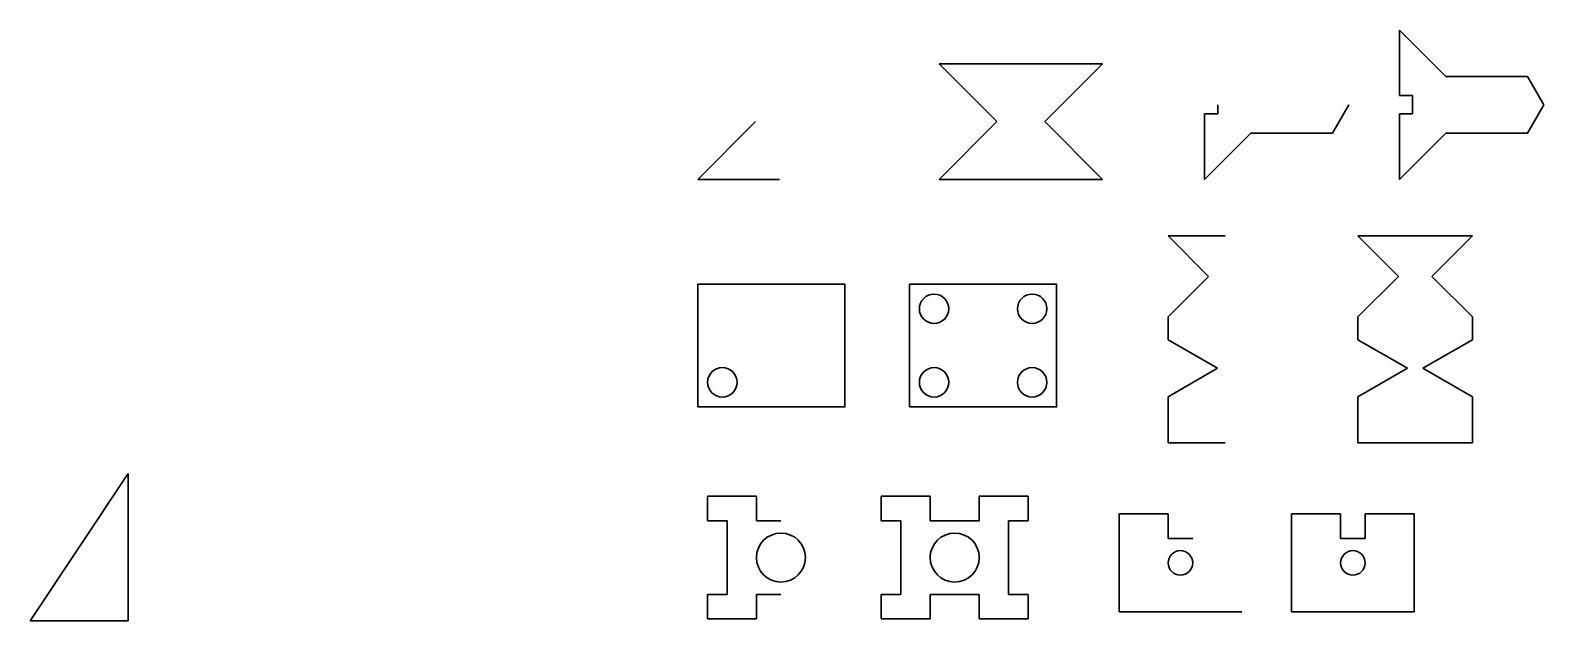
# Model space of a CAD drawing. Header units: millimetres. Extents: x 3843 to 4769, y 1109 to 1470.
import ezdxf

# ---------------------------------------------------------------- set-up
doc = ezdxf.new("R2010")
doc.units = ezdxf.units.MM
doc.layers.add('Contorno', color=7, linetype='Continuous', lineweight=30)

msp = doc.modelspace()

# ---------------------------------------------------------------- linework, layer by layer
at = {"layer": 'Contorno'}
for p, q in [((4708.73, 1442.08), (4680.44, 1470.37)), ((4680.44, 1470.37), (4680.44, 1430.37)), ((4398.83, 1449.88), (4498.83, 1449.88)), ((4398.83, 1449.88), (4434.19, 1414.52)), ((4498.83, 1449.88), (4463.47, 1414.52)), ((4708.73, 1442.08), (4758.73, 1442.08)), ((4758.73, 1442.08), (4768.73, 1424.76)), ((4680.44, 1430.37), (4688.44, 1430.37)), ((4688.44, 1419.17), (4688.44, 1430.37)), ((4561.25, 1379.17), (4561.25, 1419.17)), ((4561.25, 1419.17), (4569.25, 1419.17)), ((4569.25, 1419.17), (4569.25, 1424.77)), ((4639.54, 1407.45), (4649.54, 1424.77)), ((4649.54, 1424.77), (4649.54, 1424.76)), ((4680.44, 1379.17), (4680.44, 1419.17)), ((4680.44, 1419.17), (4688.44, 1419.17)), ((4758.73, 1407.45), (4768.73, 1424.77)), ((4251.13, 1379.17), (4286.48, 1414.52)), ((4398.83, 1379.17), (4434.19, 1414.52)), ((4498.83, 1379.17), (4463.47, 1414.52)), ((4589.54, 1407.45), (4561.25, 1379.17)), ((4589.54, 1407.45), (4639.54, 1407.45)), ((4708.73, 1407.45), (4680.44, 1379.17)), ((4708.73, 1407.45), (4758.73, 1407.45)), ((4251.13, 1379.17), (4301.13, 1379.17)), ((4398.83, 1379.17), (4498.83, 1379.17)), ((4573.87, 1344.56), (4538.87, 1344.56)), ((4538.87, 1344.56), (4563.62, 1319.81)), ((4725.06, 1344.56), (4655.06, 1344.56)), ((4655.06, 1344.56), (4679.81, 1319.81)), ((4725.06, 1344.56), (4700.31, 1319.81)), ((4538.87, 1295.07), (4563.62, 1319.81)), ((4655.06, 1295.07), (4679.81, 1319.81)), ((4725.06, 1295.07), (4700.31, 1319.81)), ((4538.87, 1281.07), (4538.87, 1295.07)), ((4655.06, 1281.07), (4655.06, 1295.07)), ((4725.06, 1281.07), (4725.06, 1295.07)), ((4538.87, 1281.07), (4569.18, 1263.57)), ((4655.06, 1281.07), (4685.37, 1263.57)), ((4725.06, 1281.07), (4694.75, 1263.57)), ((4538.87, 1246.07), (4569.18, 1263.57)), ((4655.06, 1246.07), (4685.37, 1263.57)), ((4725.06, 1246.07), (4694.75, 1263.57)), ((4538.87, 1218.07), (4538.87, 1246.07)), ((4655.06, 1218.07), (4655.06, 1246.07)), ((4725.06, 1218.07), (4725.06, 1246.07)), ((4538.87, 1218.07), (4573.87, 1218.07)), ((4655.06, 1218.07), (4725.06, 1218.07)), ((3902.7, 1199.17), (3842.7, 1109.17)), ((3902.7, 1109.17), (3902.7, 1199.17)), ((4287.03, 1185.28), (4257.03, 1185.28)), ((4257.03, 1185.28), (4257.03, 1170.28)), ((4287.03, 1170.28), (4287.03, 1185.28)), ((4393.31, 1185.28), (4363.31, 1185.28)), ((4363.31, 1185.28), (4363.31, 1170.28)), ((4393.31, 1170.28), (4393.31, 1185.28)), ((4453.31, 1185.28), (4423.31, 1185.28)), ((4423.31, 1185.28), (4423.31, 1170.28)), ((4453.31, 1170.28), (4453.31, 1185.28)), ((4257.03, 1170.28), (4269.03, 1170.28)), ((4269.03, 1170.28), (4269.03, 1125.28)), ((4302.03, 1170.28), (4287.03, 1170.28)), ((4363.31, 1170.28), (4375.31, 1170.28)), ((4375.31, 1170.28), (4375.31, 1125.28)), ((4423.31, 1170.28), (4393.31, 1170.28)), ((4441.31, 1125.28), (4441.31, 1170.28)), ((4441.31, 1170.28), (4453.31, 1170.28)), ((4538.96, 1174.55), (4508.96, 1174.55)), ((4508.96, 1174.55), (4508.96, 1114.55)), ((4538.96, 1174.55), (4538.96, 1159.55)), ((4644.44, 1174.55), (4614.44, 1174.55)), ((4614.44, 1174.55), (4614.44, 1114.55)), ((4644.44, 1174.55), (4644.44, 1159.55)), ((4689.44, 1174.55), (4659.44, 1174.55)), ((4659.44, 1159.55), (4659.44, 1174.55)), ((4689.44, 1114.55), (4689.44, 1174.55)), ((4538.96, 1159.55), (4553.96, 1159.55)), ((4644.44, 1159.55), (4659.44, 1159.55)), ((4269.03, 1125.28), (4257.03, 1125.28)), ((4257.03, 1125.28), (4257.03, 1110.28)), ((4287.03, 1110.28), (4287.03, 1125.28)), ((4287.03, 1125.28), (4302.03, 1125.28)), ((4375.31, 1125.28), (4363.31, 1125.28)), ((4363.31, 1125.28), (4363.31, 1110.28)), ((4393.31, 1110.28), (4393.31, 1125.28)), ((4393.31, 1125.28), (4423.31, 1125.28)), ((4423.31, 1125.28), (4423.31, 1110.28)), ((4453.31, 1125.28), (4441.31, 1125.28)), ((4453.31, 1110.28), (4453.31, 1125.28)), ((4508.96, 1114.55), (4583.96, 1114.55)), ((4614.44, 1114.55), (4689.44, 1114.55)), ((3842.7, 1109.17), (3902.7, 1109.17)), ((4257.03, 1110.28), (4287.03, 1110.28)), ((4363.31, 1110.28), (4393.31, 1110.28)), ((4423.31, 1110.28), (4453.31, 1110.28))]:
    msp.add_line(p, q, dxfattribs=at)
for points in [[(4251.13, 1240.01), (4341.13, 1240.01), (4341.13, 1315.01), (4251.13, 1315.01)], [(4380.7, 1240.01), (4470.7, 1240.01), (4470.7, 1315.01), (4380.7, 1315.01)]]:
    msp.add_lwpolyline(points, close=True, dxfattribs=at)
for centre, radius in [((4395.7, 1300.01), 9), ((4455.7, 1300.01), 9), ((4266.13, 1255.01), 9), ((4395.7, 1255.01), 9), ((4455.7, 1255.01), 9), ((4302.03, 1147.78), 15), ((4408.31, 1147.78), 15), ((4546.46, 1144.55), 7.5), ((4651.94, 1144.55), 7.5)]:
    msp.add_circle(centre, radius, dxfattribs=at)

doc.saveas('drawing.dxf')
